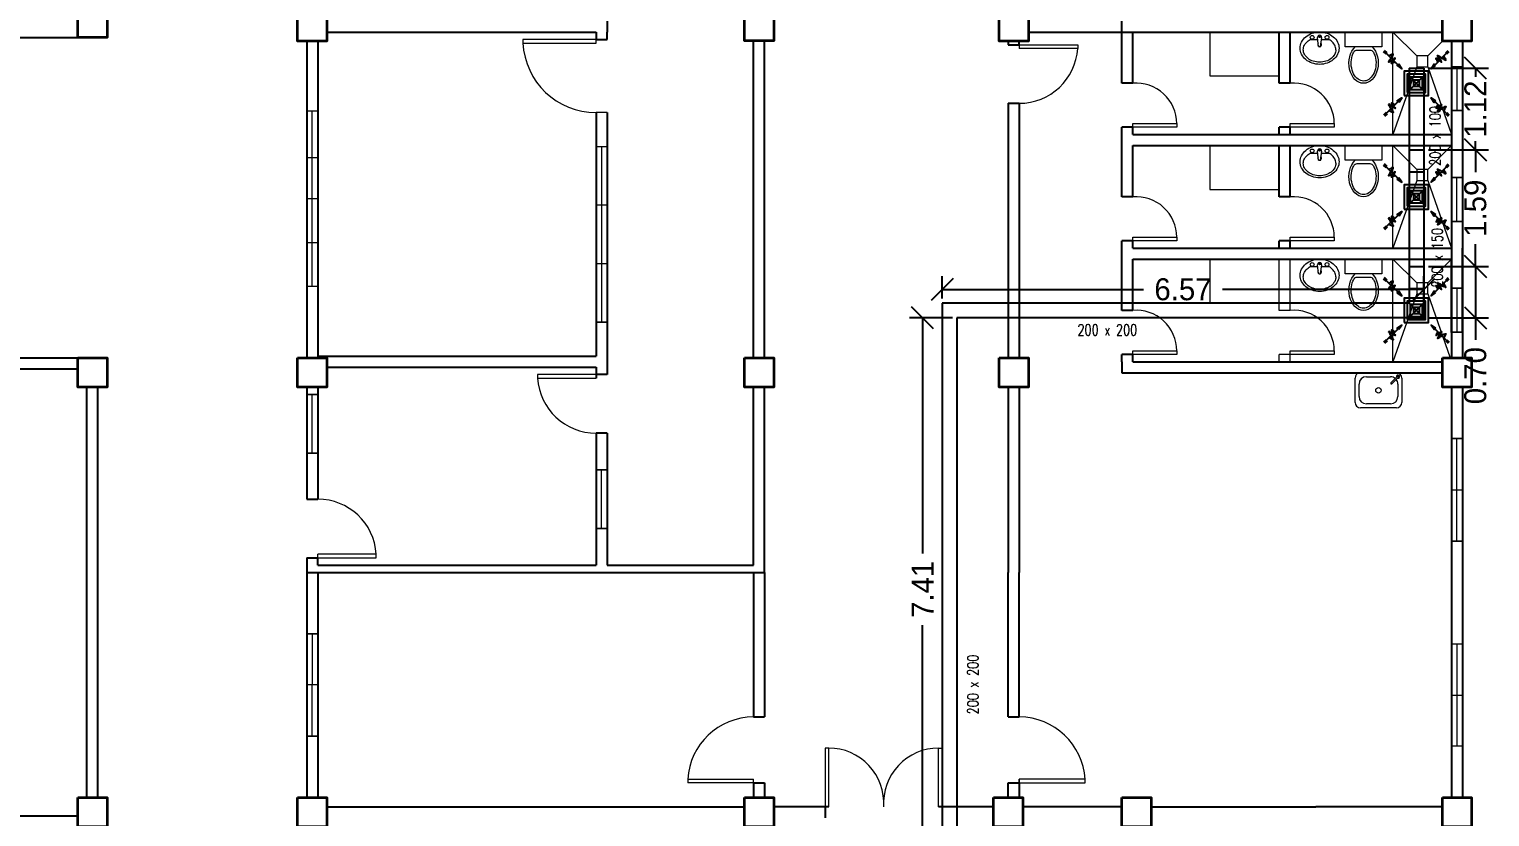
# Model space of a CAD drawing. Header units: inches. Extents: x 57 to 217, y -85 to 29.
# Drawn here: x 196.66 to 216.59, y -7.01 to 3.74 of the extents above; entities that cross this region are included whole.
import ezdxf

# ---------------------------------------------------------------- set-up
doc = ezdxf.new("R2010")
doc.units = ezdxf.units.IN
doc.header["$MEASUREMENT"] = 0
for name, color, linetype in [('AIR', 7, 'Continuous'), ('AIR-00', 8, 'Continuous'), ('AIR-03', 30, 'Continuous'), ('dimen', 7, 'Continuous'), ('ducting label', 7, 'Continuous'), ('exhaust', 7, 'Continuous')]:
    doc.layers.add(name, color=color, linetype=linetype)
doc.styles.add('Arch-Dim', font='simplex.shx', dxfattribs={"width": 0.75})
doc.dimstyles.new('Copy of dimension', dxfattribs={"dimtxt": 0.3, "dimasz": 0.3, "dimexe": 0.18, "dimexo": 0.0625, "dimgap": 0.09, "dimtad": 0, "dimzin": 0, "dimdsep": 46, "dimtxsty": 'Standard', "dimblk": 'OBLIQUE', "dimcen": 0.09, "dimclrd": 256, "dimclre": 256, "dimclrt": 256, "dimadec": 0, "dimazin": 0, "dimtfac": 1, "dimtofl": 0, "dimtmove": 0, "dimatfit": 3, "dimldrblk": 'OBLIQUE', "dimfxl": 1, "dimtolj": 1, "dimtzin": 0, "dimarcsym": 0})

# ---------------------------------------------------------------- blocks, each defined once
blk = doc.blocks.new('GRILL-C-IN')
at = {"layer": 'AIR-00', "ltscale": 3}
for p, q in [((-0.623, 0.601), (-0.674, 0.651)), ((-0.601, 0.623), (-0.651, 0.674)), ((-0.637, 0.637), (-0.3, 0.3)), ((0.637, 0.637), (0.3, 0.3)), ((0.601, 0.623), (0.651, 0.674)), ((0.623, 0.601), (0.674, 0.651)), ((-0.637, -0.637), (-0.3, -0.3)), ((0.637, -0.637), (0.3, -0.3)), ((-0.623, -0.601), (-0.674, -0.651)), ((-0.601, -0.623), (-0.651, -0.674)), ((0.601, -0.623), (0.651, -0.674)), ((0.623, -0.601), (0.674, -0.651))]:
    blk.add_line(p, q, dxfattribs=at)
at = {"layer": 'AIR-00', "color": 50}
for p, q in [((-0.188, 0.187), (0.187, -0.188)), ((0.187, 0.187), (-0.188, -0.188))]:
    blk.add_line(p, q, dxfattribs=at)
at = {"layer": 'AIR-00', "ltscale": 3}
for points in [[(-0.362, 0.393), (-0.393, 0.362), (-0.3, 0.3)], [(0.393, 0.362), (0.362, 0.393), (0.3, 0.3)], [(-0.362, -0.393), (-0.393, -0.362), (-0.3, -0.3)], [(0.393, -0.362), (0.362, -0.393), (0.3, -0.3)]]:
    blk.add_lwpolyline(points, close=True, dxfattribs=at)
at = {"layer": 'AIR-00', "color": 50}
for points in [[(-0.188, -0.188), (0.187, -0.188), (0.187, 0.187), (-0.188, 0.187)], [(-0.125, -0.125), (0.125, -0.125), (0.125, 0.125), (-0.125, 0.125)], [(-0.062, -0.062), (0.062, -0.062), (0.062, 0.062), (-0.062, 0.062)]]:
    blk.add_lwpolyline(points, close=True, dxfattribs=at)
at = {"layer": 'AIR-00', "ltscale": 3}
for points in [[(-0.441, 0.441), (-0.512, 0.404), (-0.432, 0.514), (-0.568, 0.43), (-0.477, 0.6), (-0.561, 0.561)], [(0.441, 0.441), (0.404, 0.512), (0.514, 0.432), (0.43, 0.568), (0.6, 0.477), (0.561, 0.561)], [(-0.441, -0.441), (-0.512, -0.404), (-0.432, -0.514), (-0.568, -0.43), (-0.477, -0.6), (-0.561, -0.561)], [(0.441, -0.441), (0.404, -0.512), (0.514, -0.432), (0.43, -0.568), (0.6, -0.477), (0.561, -0.561)]]:
    blk.add_spline(points, degree=3, dxfattribs=at)
for points in [[(-0.3, 0.3), (-0.362, 0.393), (-0.393, 0.362)], [(0.3, 0.3), (0.393, 0.362), (0.362, 0.393)], [(-0.3, -0.3), (-0.362, -0.393), (-0.393, -0.362)], [(0.3, -0.3), (0.393, -0.362), (0.362, -0.393)]]:
    blk.add_solid(points, dxfattribs=at)
at = {"layer": 'AIR-03', "color": 6}
blk.add_lwpolyline([(-0.25, -0.25), (0.25, -0.25), (0.25, 0.25), (-0.25, 0.25)], close=True, dxfattribs=at)
blk = doc.blocks.new('_Oblique')
at = {"color": 0, "linetype": 'ByBlock', "lineweight": -2}
blk.add_line((-0.5, -0.5), (0.5, 0.5), dxfattribs=at)
blk = doc.blocks.new('*D15')
at = {"layer": 'Defpoints', "color": 0, "transparency": 16777216}
for p in [(208.851, -0.196), (209.32, -0.196), (209.32, -7.61)]:
    blk.add_point(p, dxfattribs=at)
at = {"layer": 'dimen', "lineweight": -2, "transparency": 16777216}
for p, q in [((209.257, -0.196), (208.671, -0.196)), ((208.851, -0.196), (208.851, -3.413)), ((208.851, -7.61), (208.851, -4.393)), ((209.257, -7.61), (208.671, -7.61))]:
    blk.add_line(p, q, dxfattribs=at)
at = {"layer": 'dimen', "lineweight": -2, "transparency": 16777216, "xscale": 0.3, "yscale": 0.3, "zscale": 0.3}
for p, rotation in [((208.851, -0.196), 90), ((208.851, -7.61), 270)]:
    blk.add_blockref('_Oblique', p, dxfattribs=dict(at, rotation=rotation))
at = {"layer": 'dimen', "transparency": 16777216, "insert": (208.851, -3.903), "char_height": 0.3, "attachment_point": 5, "rotation": 90}
blk.add_mtext('\\A1;7.41', dxfattribs=at)
blk = doc.blocks.new('*D16')
at = {"layer": 'Defpoints', "color": 0, "transparency": 16777216}
for p in [(209.12, 0.004), (215.691, 0.191), (215.691, -0.196)]:
    blk.add_point(p, dxfattribs=at)
at = {"layer": 'dimen', "lineweight": -2, "transparency": 16777216}
for p, q in [((209.12, 0.067), (209.12, 0.371)), ((215.691, -0.133), (215.691, 0.371)), ((209.12, 0.191), (211.865, 0.191)), ((215.691, 0.191), (212.945, 0.191))]:
    blk.add_line(p, q, dxfattribs=at)
at = {"layer": 'dimen', "lineweight": -2, "transparency": 16777216, "xscale": 0.3, "yscale": 0.3, "zscale": 0.3, "rotation": 180}
blk.add_blockref('_Oblique', (209.12, 0.191), dxfattribs=at)
at = {"layer": 'dimen', "lineweight": -2, "transparency": 16777216, "xscale": 0.3, "yscale": 0.3, "zscale": 0.3}
blk.add_blockref('_Oblique', (215.691, 0.191), dxfattribs=at)
at = {"layer": 'dimen', "transparency": 16777216, "insert": (212.405, 0.191), "char_height": 0.3, "attachment_point": 5}
blk.add_mtext('\\A1;6.57', dxfattribs=at)
blk = doc.blocks.new('*D17')
at = {"layer": 'Defpoints', "color": 0, "transparency": 16777216}
for p in [(215.691, 0.504), (216.396, 0.504), (215.691, -0.196)]:
    blk.add_point(p, dxfattribs=at)
at = {"layer": 'dimen', "lineweight": -2, "transparency": 16777216}
for p, q in [((215.754, 0.504), (216.576, 0.504)), ((216.396, 0.504), (216.396, -0.196)), ((215.754, -0.196), (216.576, -0.196)), ((216.396, -0.196), (216.396, -0.496))]:
    blk.add_line(p, q, dxfattribs=at)
at = {"layer": 'dimen', "lineweight": -2, "transparency": 16777216, "xscale": 0.3, "yscale": 0.3, "zscale": 0.3}
for p, rotation in [((216.396, 0.504), 90), ((216.396, -0.196), 270)]:
    blk.add_blockref('_Oblique', p, dxfattribs=dict(at, rotation=rotation))
at = {"layer": 'dimen', "transparency": 16777216, "insert": (216.396, -0.986), "char_height": 0.3, "attachment_point": 5, "rotation": 90}
blk.add_mtext('\\A1;0.70', dxfattribs=at)
blk = doc.blocks.new('*D18')
at = {"layer": 'Defpoints', "color": 0, "transparency": 16777216}
for p in [(215.691, 2.094), (216.396, 2.094), (215.691, 0.504)]:
    blk.add_point(p, dxfattribs=at)
at = {"layer": 'dimen', "lineweight": -2, "transparency": 16777216}
for p, q in [((215.754, 2.094), (216.576, 2.094)), ((216.396, 2.094), (216.396, 1.789)), ((216.396, 0.504), (216.396, 0.809)), ((215.754, 0.504), (216.576, 0.504))]:
    blk.add_line(p, q, dxfattribs=at)
at = {"layer": 'dimen', "lineweight": -2, "transparency": 16777216, "xscale": 0.3, "yscale": 0.3, "zscale": 0.3}
for p, rotation in [((216.396, 2.094), 90), ((216.396, 0.504), 270)]:
    blk.add_blockref('_Oblique', p, dxfattribs=dict(at, rotation=rotation))
at = {"layer": 'dimen', "transparency": 16777216, "insert": (216.396, 1.299), "char_height": 0.3, "attachment_point": 5, "rotation": 90}
blk.add_mtext('\\A1;1.59', dxfattribs=at)
blk = doc.blocks.new('*D19')
at = {"layer": 'Defpoints', "color": 0, "transparency": 16777216}
for p in [(215.691, 3.209), (216.396, 3.209), (215.691, 2.094)]:
    blk.add_point(p, dxfattribs=at)
at = {"layer": 'dimen', "lineweight": -2, "transparency": 16777216}
for p, q in [((215.754, 3.209), (216.576, 3.209)), ((216.396, 3.209), (216.396, 3.092)), ((216.396, 2.094), (216.396, 2.212)), ((215.754, 2.094), (216.576, 2.094))]:
    blk.add_line(p, q, dxfattribs=at)
at = {"layer": 'dimen', "lineweight": -2, "transparency": 16777216, "xscale": 0.3, "yscale": 0.3, "zscale": 0.3}
for p, rotation in [((216.396, 3.209), 90), ((216.396, 2.094), 270)]:
    blk.add_blockref('_Oblique', p, dxfattribs=dict(at, rotation=rotation))
at = {"layer": 'dimen', "transparency": 16777216, "insert": (216.396, 2.652), "char_height": 0.3, "attachment_point": 5, "rotation": 90}
blk.add_mtext('\\A1;1.12', dxfattribs=at)

msp = doc.modelspace()

# ---------------------------------------------------------------- linework, layer by layer
at = {"color": 8, "lineweight": 25}
for p, q in [((204.545, 3.854), (204.545, 3.704)), ((211.57, 3.704), (211.57, 3.854)), ((187.995, 3.63), (197.32, 3.63)), ((200.72, 3.704), (204.395, 3.704)), ((204.395, 3.704), (204.395, 3.604)), ((204.395, 3.604), (204.545, 3.604)), ((204.545, 3.604), (204.545, 3.704)), ((211.57, 3.704), (211.72, 3.704)), ((211.57, 3.004), (211.57, 3.704)), ((211.72, 3.004), (211.72, 3.704)), ((213.72, 3.004), (213.72, 3.704)), ((213.87, 3.004), (213.87, 3.704)), ((200.445, 3.581), (200.445, -0.745)), ((200.595, 3.581), (200.595, -0.721)), ((206.545, -0.745), (206.545, 3.582)), ((206.695, -0.745), (206.695, 3.582)), ((210.02, 3.581), (210.02, 3.531)), ((210.02, 3.531), (210.17, 3.531)), ((210.17, 3.531), (210.17, 3.581)), ((216.07, 3.581), (216.07, -0.744)), ((216.07, 3.581), (216.07, -0.744)), ((216.22, 3.581), (216.22, -0.744)), ((204.395, 2.604), (204.395, -0.721)), ((204.545, 2.604), (204.545, -0.721)), ((210.02, 2.731), (210.02, -0.742)), ((210.02, 2.731), (210.17, 2.731)), ((210.17, 2.731), (210.17, -0.742)), ((216.22, 2.631), (216.22, 0.206)), ((211.57, 1.454), (211.57, 2.404)), ((211.72, 2.304), (211.72, 2.404)), ((213.72, 2.304), (213.72, 2.404)), ((213.87, 2.304), (213.87, 2.404)), ((211.72, 1.454), (211.72, 2.154)), ((213.72, 1.454), (213.72, 2.154)), ((213.87, 1.454), (213.87, 2.154)), ((211.57, -0.096), (211.57, 0.854)), ((211.72, 0.754), (211.72, 0.854)), ((213.72, 0.754), (213.72, 0.854)), ((213.87, 0.754), (213.87, 0.854)), ((211.72, -0.096), (211.72, 0.604)), ((216.07, -0.396), (216.07, 0.604)), ((216.22, -0.396), (216.22, 0.754)), ((187.995, -0.745), (197.32, -0.745)), ((200.595, -0.721), (204.395, -0.721)), ((204.545, -0.721), (204.545, -0.871)), ((211.57, -0.796), (211.57, -0.696)), ((211.57, -0.796), (211.57, -0.946)), ((211.72, -0.796), (211.72, -0.696)), ((192.857, -0.895), (197.32, -0.895)), ((200.72, -0.871), (204.395, -0.871)), ((204.395, -0.871), (204.395, -1.021)), ((204.545, -0.971), (204.395, -0.971)), ((204.545, -0.871), (204.545, -0.971)), ((197.445, -6.745), (197.445, -1.145)), ((197.595, -6.745), (197.595, -1.145)), ((200.445, -1.145), (200.445, -2.671)), ((200.595, -1.145), (200.595, -2.671)), ((206.545, -3.371), (206.545, -1.145)), ((206.695, -3.371), (206.695, -1.145)), ((210.02, -1.142), (210.02, -3.671)), ((210.17, -1.142), (210.17, -3.671)), ((216.07, -1.144), (216.07, -3.571)), ((216.07, -1.144), (216.07, -3.671)), ((216.22, -1.144), (216.22, -6.745)), ((204.395, -1.771), (204.395, -3.571)), ((204.545, -1.771), (204.395, -1.771)), ((204.545, -1.771), (204.545, -3.571)), ((200.445, -2.671), (200.595, -2.671)), ((206.545, -3.571), (206.545, -3.371)), ((206.695, -3.671), (206.695, -3.371)), ((200.445, -3.471), (200.445, -3.671)), ((200.445, -3.471), (200.595, -3.471)), ((200.595, -3.571), (200.595, -3.471)), ((200.595, -3.571), (204.395, -3.571)), ((204.545, -3.571), (206.545, -3.571)), ((200.445, -3.671), (206.695, -3.671)), ((200.445, -3.671), (200.445, -6.745)), ((200.595, -3.671), (200.595, -6.745)), ((206.545, -3.671), (206.545, -5.645)), ((206.695, -3.671), (206.695, -5.645)), ((210.02, -5.645), (210.02, -3.671)), ((210.17, -5.645), (210.17, -3.671)), ((216.07, -3.671), (216.07, -6.745)), ((206.545, -5.645), (206.695, -5.645)), ((210.02, -5.645), (210.17, -5.645)), ((206.545, -6.545), (206.545, -6.745)), ((206.545, -6.545), (206.695, -6.545)), ((206.695, -6.545), (206.695, -6.745)), ((210.02, -6.745), (210.02, -6.545)), ((210.02, -6.545), (210.17, -6.545)), ((210.17, -6.545), (210.17, -6.745)), ((210.02, -6.645), (210.02, -6.645)), ((200.72, -6.87), (206.42, -6.87)), ((207.57, -6.87), (206.82, -6.87)), ((207.52, -6.87), (207.52, -7.02)), ((209.82, -6.87), (209.07, -6.87)), ((209.12, -6.87), (209.12, -7.02)), ((211.57, -6.87), (210.22, -6.87)), ((211.97, -6.87), (212.22, -6.87)), ((212.22, -6.87), (214.22, -6.87)), ((215.945, -6.87), (214.22, -6.87)), ((195.639, -6.995), (197.32, -6.995))]:
    msp.add_line(p, q, dxfattribs=at)
at = {"color": 8, "lineweight": 13}
for p, q in [((204.395, 3.604), (203.395, 3.604)), ((203.395, 3.604), (203.395, 3.554)), ((204.395, 3.554), (204.395, 3.604)), ((203.395, 3.554), (204.395, 3.554)), ((210.17, 3.531), (210.17, 3.481)), ((210.17, 3.531), (210.97, 3.531)), ((210.97, 3.481), (210.17, 3.481)), ((210.97, 3.531), (210.97, 3.481)), ((204.395, -0.971), (203.595, -0.971)), ((203.595, -0.971), (203.595, -1.021)), ((203.595, -1.021), (204.395, -1.021)), ((201.395, -3.421), (200.595, -3.421)), ((200.595, -3.471), (200.595, -3.421)), ((200.595, -3.471), (201.395, -3.471)), ((201.395, -3.471), (201.395, -3.421)), ((205.645, -6.495), (206.545, -6.495)), ((206.545, -6.545), (205.645, -6.545)), ((205.646, -6.495), (205.646, -6.545)), ((206.545, -6.545), (206.545, -6.495)), ((211.07, -6.495), (210.17, -6.495)), ((210.17, -6.495), (210.17, -6.545)), ((210.17, -6.645), (210.17, -6.495)), ((210.17, -6.545), (211.07, -6.545)), ((211.07, -6.545), (211.07, -6.495))]:
    msp.add_line(p, q, dxfattribs=at)
at = {"color": 8, "lineweight": 25, "ltscale": 0.3}
for p, q in [((210.295, 3.704), (211.57, 3.704)), ((211.72, 3.704), (213.97, 3.704)), ((211.72, 3.704), (213.97, 3.704)), ((213.87, 3.704), (215.945, 3.704)), ((213.87, 3.704), (215.945, 3.704)), ((211.72, 2.304), (213.97, 2.304)), ((213.87, 2.304), (216.07, 2.304)), ((211.72, 2.154), (213.97, 2.154)), ((213.87, 2.154), (216.07, 2.154)), ((211.72, 0.754), (213.97, 0.754)), ((211.72, 0.604), (213.97, 0.604)), ((213.87, 0.754), (216.07, 0.754)), ((213.87, 0.604), (216.07, 0.604)), ((211.72, -0.796), (213.97, -0.796)), ((213.87, -0.796), (215.945, -0.796)), ((211.57, -0.946), (215.945, -0.946))]:
    msp.add_line(p, q, dxfattribs=at)
at = {"color": 8, "lineweight": 9, "ltscale": 0.4}
for p, q in [((212.77, 3.704), (212.77, 3.104)), ((212.77, 3.104), (213.72, 3.104)), ((212.77, 2.154), (212.77, 1.554)), ((212.77, 1.554), (213.72, 1.554)), ((212.77, 0.604), (212.77, 0.004)), ((212.77, 0.004), (213.72, 0.004)), ((213.87, -0.096), (213.72, -0.096)), ((213.87, -0.696), (213.72, -0.696)), ((214.828, -0.946), (215.318, -0.946)), ((215.334, -0.993), (215.242, -1.084)), ((214.753, -1.351), (214.753, -1.021)), ((214.808, -1.271), (214.808, -1.101)), ((214.908, -1.001), (215.238, -1.001)), ((215.346, -1.005), (215.255, -1.096)), ((215.338, -1.101), (215.338, -1.271)), ((215.393, -1.021), (215.393, -1.351)), ((215.238, -1.371), (214.908, -1.371)), ((215.318, -1.426), (214.828, -1.426))]:
    msp.add_line(p, q, dxfattribs=at)
at = {"color": 8, "lineweight": 9}
for p, q in [((214.255, 3.506), (214.242, 3.628)), ((214.284, 3.506), (214.298, 3.628)), ((214.294, 3.602), (214.396, 3.602)), ((214.62, 3.504), (214.62, 3.704)), ((214.62, 3.704), (215.12, 3.704)), ((215.12, 3.704), (215.12, 3.504)), ((215.27, 2.304), (215.27, 3.704)), ((215.595, 3.379), (215.27, 3.704)), ((215.12, 3.504), (214.62, 3.504)), ((214.96, 3.454), (214.779, 3.454)), ((215.745, 3.379), (215.947, 3.581)), ((216.07, 2.704), (216.07, 3.581)), ((216.22, 2.704), (216.22, 3.581)), ((216.22, 3.581), (216.22, 3.231)), ((215.595, 3.229), (215.27, 2.304)), ((215.745, 3.229), (216.07, 2.304)), ((216.22, 3.231), (216.07, 3.231)), ((216.07, 3.231), (216.07, 2.631)), ((216.145, 3.231), (216.145, 2.631)), ((200.445, 2.63), (200.595, 2.63)), ((200.445, 1.43), (200.445, 2.63)), ((200.52, 0.23), (200.52, 2.63)), ((200.595, 2.63), (200.595, 0.23)), ((204.545, 2.604), (204.395, 2.604)), ((216.07, 2.704), (216.07, 2.304)), ((216.07, 2.631), (216.22, 2.631)), ((216.22, 2.704), (216.22, 2.304)), ((216.22, 1.154), (216.22, 2.304)), ((204.395, 1.342), (204.395, 2.142)), ((204.395, 2.142), (204.545, 2.142)), ((204.47, 2.142), (204.47, -0.258)), ((214.255, 1.956), (214.242, 2.078)), ((214.284, 1.956), (214.298, 2.078)), ((214.294, 2.052), (214.396, 2.052)), ((214.62, 1.954), (214.62, 2.154)), ((214.62, 2.154), (215.12, 2.154)), ((215.12, 2.154), (215.12, 1.954)), ((215.27, 0.754), (215.27, 2.154)), ((215.595, 1.829), (215.27, 2.154)), ((215.745, 1.829), (216.07, 2.154)), ((216.07, 1.154), (216.07, 2.154)), ((200.445, 1.993), (200.595, 1.993)), ((215.12, 1.954), (214.62, 1.954)), ((214.96, 1.904), (214.779, 1.904)), ((215.595, 1.679), (215.27, 0.754)), ((215.745, 1.679), (216.07, 0.754)), ((216.22, 1.719), (216.07, 1.719)), ((216.07, 1.719), (216.07, 1.119)), ((216.145, 1.119), (216.145, 1.719)), ((216.22, 1.419), (216.22, 1.719)), ((200.445, 1.43), (200.445, 0.23)), ((200.445, 1.43), (200.595, 1.43)), ((204.545, 1.342), (204.395, 1.342)), ((204.545, 0.942), (204.545, 1.342)), ((216.07, 1.154), (216.07, 0.754)), ((216.07, 1.119), (216.22, 1.119)), ((216.22, 1.154), (216.22, 0.754)), ((200.445, 0.83), (200.595, 0.83)), ((204.545, 0.942), (204.545, 0.542)), ((213.72, -0.096), (213.72, 0.604)), ((213.87, -0.096), (213.87, 0.604)), ((214.62, 0.404), (214.62, 0.604)), ((214.62, 0.604), (215.12, 0.604)), ((215.12, 0.604), (215.12, 0.404)), ((215.27, -0.796), (215.27, 0.604)), ((215.595, 0.279), (215.27, 0.604)), ((215.745, 0.279), (216.07, 0.604)), ((204.545, 0.542), (204.395, 0.542)), ((204.395, 0.542), (204.395, -0.258)), ((214.255, 0.406), (214.242, 0.528)), ((214.284, 0.406), (214.298, 0.528)), ((214.294, 0.502), (214.396, 0.502)), ((215.12, 0.404), (214.62, 0.404)), ((200.595, 0.23), (200.445, 0.23)), ((214.96, 0.354), (214.779, 0.354)), ((216.22, 0.206), (216.07, 0.206)), ((216.145, 0.206), (216.145, -0.394)), ((216.22, -0.394), (216.22, 0.206)), ((216.22, -0.396), (216.22, 0.204)), ((215.595, 0.129), (215.27, -0.796)), ((215.745, 0.129), (216.052, -0.744)), ((204.395, -0.258), (204.545, -0.258)), ((216.07, -0.744), (216.07, -0.394)), ((216.07, -0.394), (216.22, -0.394)), ((216.07, -0.396), (216.07, -0.744)), ((216.22, -0.396), (216.22, -0.744)), ((200.595, -0.745), (200.595, -0.721)), ((213.72, -0.796), (213.72, -0.696)), ((213.87, -0.796), (213.87, -0.696)), ((200.595, -1.145), (200.595, -1.245)), ((200.595, -1.245), (200.445, -1.245)), ((200.445, -1.245), (200.445, -2.045)), ((200.52, -2.045), (200.52, -1.245)), ((216.22, -1.844), (216.07, -1.844)), ((216.145, -3.244), (216.145, -1.844)), ((200.445, -2.045), (200.595, -2.045)), ((204.545, -2.271), (204.395, -2.271)), ((204.395, -2.271), (204.395, -3.071)), ((204.47, -3.071), (204.47, -2.271)), ((216.07, -2.544), (216.22, -2.544)), ((204.395, -3.071), (204.545, -3.071)), ((216.07, -3.244), (216.22, -3.244)), ((200.595, -4.508), (200.447, -4.508)), ((200.447, -4.508), (200.447, -5.908)), ((200.521, -4.508), (200.517, -5.908)), ((200.595, -5.208), (200.595, -4.508)), ((216.07, -4.645), (216.22, -4.645)), ((216.145, -4.645), (216.145, -6.045)), ((200.595, -5.208), (200.447, -5.208)), ((216.07, -5.345), (216.22, -5.345)), ((200.447, -5.908), (200.593, -5.908)), ((216.22, -6.045), (216.07, -6.045)), ((210.17, -6.745), (210.02, -6.745))]:
    msp.add_line(p, q, dxfattribs=at)
at = {"color": 8, "lineweight": 25, "ltscale": 0.4}
for p, q in [((211.72, 3.004), (211.57, 3.004)), ((213.87, 3.004), (213.72, 3.004)), ((211.72, 2.404), (211.57, 2.404)), ((213.87, 2.404), (213.72, 2.404)), ((211.72, 1.454), (211.57, 1.454)), ((213.87, 1.454), (213.72, 1.454)), ((211.72, 0.854), (211.57, 0.854)), ((213.87, 0.854), (213.72, 0.854)), ((211.72, -0.096), (211.57, -0.096)), ((211.72, -0.696), (211.57, -0.696))]:
    msp.add_line(p, q, dxfattribs=at)
at = {"color": 8, "lineweight": 35}
for points in [[(197.32, 4.03), (197.72, 4.03), (197.72, 3.63), (197.32, 3.63)], [(200.32, 3.981), (200.72, 3.981), (200.72, 3.581), (200.32, 3.581)], [(206.42, 3.982), (206.82, 3.982), (206.82, 3.582), (206.42, 3.582)], [(209.895, 3.981), (210.295, 3.981), (210.295, 3.581), (209.895, 3.581)], [(215.945, 3.981), (216.345, 3.981), (216.345, 3.581), (215.945, 3.581)], [(197.32, -0.745), (197.72, -0.745), (197.72, -1.145), (197.32, -1.145)], [(200.32, -0.745), (200.72, -0.745), (200.72, -1.145), (200.32, -1.145)], [(206.42, -0.745), (206.82, -0.745), (206.82, -1.145), (206.42, -1.145)], [(209.895, -0.742), (210.295, -0.742), (210.295, -1.142), (209.895, -1.142)], [(215.945, -0.744), (216.345, -0.744), (216.345, -1.144), (215.945, -1.144)], [(197.32, -6.745), (197.72, -6.745), (197.72, -7.145), (197.32, -7.145)], [(200.32, -6.745), (200.72, -6.745), (200.72, -7.145), (200.32, -7.145)], [(206.42, -6.745), (206.82, -6.745), (206.82, -7.145), (206.42, -7.145)], [(209.82, -6.745), (210.22, -6.745), (210.22, -7.145), (209.82, -7.145)], [(211.57, -6.745), (211.97, -6.745), (211.97, -7.145), (211.57, -7.145)], [(215.945, -6.745), (216.345, -6.745), (216.345, -7.145), (215.945, -7.145)]]:
    msp.add_lwpolyline(points, close=True, dxfattribs=at)
at = {"color": 8, "lineweight": 9}
for points in [[(214.535, 3.483, -0.11576), (214.516, 3.401, -0.104047), (214.457, 3.327, -0.090875), (214.373, 3.28, -0.083344), (214.27, 3.262, -0.083344), (214.166, 3.28, -0.090875), (214.082, 3.327, -0.104047), (214.024, 3.401, -0.11576), (214.005, 3.483, -0.11576), (214.024, 3.566, -0.104047), (214.082, 3.639, -0.090875), (214.166, 3.687, -0.083344), (214.27, 3.704, -0.083344), (214.373, 3.687, -0.090875), (214.457, 3.639, -0.104047), (214.516, 3.566, -0.11576)], [(214.535, 1.933, -0.11576), (214.516, 1.851, -0.104047), (214.457, 1.777, -0.090875), (214.373, 1.73, -0.083344), (214.27, 1.712, -0.083344), (214.166, 1.73, -0.090875), (214.082, 1.777, -0.104047), (214.024, 1.851, -0.11576), (214.005, 1.933, -0.11576), (214.024, 2.016, -0.104047), (214.082, 2.089, -0.090875), (214.166, 2.137, -0.083344), (214.27, 2.154, -0.083344), (214.373, 2.137, -0.090875), (214.457, 2.089, -0.104047), (214.516, 2.016, -0.11576)], [(214.535, 0.383, -0.11576), (214.516, 0.301, -0.104047), (214.457, 0.227, -0.090875), (214.373, 0.18, -0.083344), (214.27, 0.162, -0.083344), (214.166, 0.18, -0.090875), (214.082, 0.227, -0.104047), (214.024, 0.301, -0.11576), (214.005, 0.383, -0.11576), (214.024, 0.466, -0.104047), (214.082, 0.539, -0.090875), (214.166, 0.587, -0.083344), (214.27, 0.604, -0.083344), (214.373, 0.587, -0.090875), (214.457, 0.539, -0.104047), (214.516, 0.466, -0.11576)]]:
    msp.add_lwpolyline(points, format="xyb", close=True, dxfattribs=at)
for points in [[(214.492, 3.462, -0.124838), (214.476, 3.4, -0.105788), (214.427, 3.342, -0.086697), (214.357, 3.306, -0.076776), (214.27, 3.292, -0.076776), (214.182, 3.306, -0.086697), (214.113, 3.342, -0.105788), (214.063, 3.4, -0.124838), (214.047, 3.462, -0.124838), (214.063, 3.525, -0.105788), (214.113, 3.582, -0.040067), (214.143, 3.602), (214.245, 3.602, -0.040067)], [(214.492, 1.912, -0.124838), (214.476, 1.85, -0.105788), (214.427, 1.792, -0.086697), (214.357, 1.756, -0.076776), (214.27, 1.742, -0.076776), (214.182, 1.756, -0.086697), (214.113, 1.792, -0.105788), (214.063, 1.85, -0.124838), (214.047, 1.912, -0.124838), (214.063, 1.975, -0.105788), (214.113, 2.032, -0.040067), (214.143, 2.052), (214.245, 2.052, -0.040067)], [(214.492, 0.362, -0.124838), (214.476, 0.3, -0.105788), (214.427, 0.242, -0.086697), (214.357, 0.206, -0.076776), (214.27, 0.192, -0.076776), (214.182, 0.206, -0.086697), (214.113, 0.242, -0.105788), (214.063, 0.3, -0.124838), (214.047, 0.362, -0.124838), (214.063, 0.425, -0.105788), (214.113, 0.482, -0.040067), (214.143, 0.502), (214.245, 0.502, -0.040067)]]:
    msp.add_lwpolyline(points, format="xyb", dxfattribs=at)
at = {"color": 8, "lineweight": 9, "ltscale": 0.03}
for points in [[(215.745, 3.379), (215.595, 3.379), (215.595, 3.229), (215.745, 3.229)], [(215.745, 1.829), (215.595, 1.829), (215.595, 1.679), (215.745, 1.679)], [(215.745, 0.279), (215.595, 0.279), (215.595, 0.129), (215.745, 0.129)]]:
    msp.add_lwpolyline(points, close=True, dxfattribs=at)
at = {"color": 8, "lineweight": 9}
for points in [[(216.07, 3.231), (216.22, 3.231), (216.22, 2.631), (216.07, 2.631)], [(200.445, 0.23), (200.445, 2.63), (200.595, 2.63), (200.595, 0.23)], [(200.445, 2.63), (200.595, 2.63), (200.595, 0.23), (200.445, 0.23)], [(204.395, 2.142), (204.545, 2.142), (204.545, -0.258), (204.395, -0.258)], [(216.07, 1.719), (216.22, 1.719), (216.22, 1.119), (216.07, 1.119)], [(216.07, 0.206), (216.22, 0.206), (216.22, -0.394), (216.07, -0.394)], [(200.445, -1.245), (200.595, -1.245), (200.595, -2.045), (200.445, -2.045)], [(216.07, -1.844), (216.22, -1.844), (216.22, -3.244), (216.07, -3.244)], [(204.395, -2.271), (204.545, -2.271), (204.545, -3.071), (204.395, -3.071)], [(200.447, -4.508), (200.593, -4.508), (200.593, -5.908), (200.447, -5.908)], [(216.07, -4.645), (216.22, -4.645), (216.22, -6.045), (216.07, -6.045)]]:
    msp.add_lwpolyline(points, close=True, dxfattribs=at)
at = {"color": 8, "lineweight": 13, "ltscale": 0.03}
for points in [[(211.72, 2.404), (211.72, 2.454), (212.32, 2.454), (212.32, 2.404)], [(213.87, 2.404), (213.87, 2.454), (214.47, 2.454), (214.47, 2.404)], [(211.72, 0.854), (211.72, 0.904), (212.32, 0.904), (212.32, 0.854)], [(213.87, 0.854), (213.87, 0.904), (214.47, 0.904), (214.47, 0.854)], [(211.72, -0.696), (211.72, -0.646), (212.32, -0.646), (212.32, -0.696)], [(213.87, -0.696), (213.87, -0.646), (214.47, -0.646), (214.47, -0.696)], [(207.52, -6.87), (207.57, -6.87), (207.57, -6.07), (207.52, -6.07)], [(209.12, -6.87), (209.07, -6.87), (209.07, -6.07), (209.12, -6.07)]]:
    msp.add_lwpolyline(points, close=True, dxfattribs=at)
at = {"color": 8, "lineweight": 9}
for centre, radius in [((214.168, 3.631), 0.0255), ((214.27, 3.638), 0.0095), ((214.371, 3.631), 0.0255), ((214.168, 2.081), 0.0255), ((214.27, 2.088), 0.0095), ((214.371, 2.081), 0.0255), ((214.168, 0.531), 0.0255), ((214.27, 0.538), 0.0095), ((214.371, 0.531), 0.0255)]:
    msp.add_circle(centre, radius, dxfattribs=at)
at = {"color": 8, "lineweight": 9, "ltscale": 0.4}
msp.add_circle((215.073, -1.186), 0.0375, dxfattribs=at)
at = {"color": 8, "lineweight": 9}
for centre, radius, start, end in [((214.27, 3.631), 0.028, 353.7545, 186.2455), ((214.289, 3.401), 0.228, 52.6185, 61.7963), ((214.27, 3.529), 0.025, 138.7978, 233.6932), ((214.27, 3.6), 0.0948, 261.2026, 278.7974), ((214.27, 3.529), 0.025, 251.3793, 288.6207), ((214.27, 3.529), 0.025, 306.3068, 41.2022), ((214.317, 3.438), 0.181, 28.4636, 52.6185), ((214.361, 3.462), 0.131, 0, 28.4636), ((214.779, 3.404), 0.05, 90, 151.9916), ((214.96, 3.404), 0.05, 28.1501, 90), ((214.27, 2.081), 0.028, 353.7545, 186.2455), ((214.27, 1.979), 0.025, 138.7978, 233.6932), ((214.27, 1.979), 0.025, 306.3068, 41.2022), ((214.289, 1.851), 0.228, 52.6185, 61.7963), ((214.317, 1.888), 0.181, 28.4636, 52.6185), ((214.27, 2.05), 0.0948, 261.2026, 278.7974), ((214.27, 1.979), 0.025, 251.3793, 288.6207), ((214.361, 1.912), 0.131, 0, 28.4636), ((214.779, 1.854), 0.05, 90, 151.9916), ((214.96, 1.854), 0.05, 28.1501, 90), ((214.27, 0.531), 0.028, 353.7545, 186.2455), ((214.27, 0.429), 0.025, 138.7978, 233.6932), ((214.27, 0.5), 0.0948, 261.2026, 278.7974), ((214.27, 0.429), 0.025, 251.3793, 288.6207), ((214.27, 0.429), 0.025, 306.3068, 41.2022), ((214.289, 0.301), 0.228, 52.6185, 61.7963), ((214.317, 0.338), 0.181, 28.4636, 52.6185), ((214.361, 0.362), 0.131, 0, 28.4636), ((214.779, 0.304), 0.05, 90, 151.9916), ((214.96, 0.304), 0.05, 28.1501, 90)]:
    msp.add_arc(centre, radius, start, end, dxfattribs=at)
at = {"color": 8, "lineweight": 13}
for centre, radius, start, end in [((204.395, 3.604), 1, 182.866, 270), ((210.17, 3.531), 0.8, 270, 356.4167), ((204.395, -0.971), 0.8, 183.5833, 270), ((200.595, -3.471), 0.8, 3.5833, 90), ((206.545, -6.545), 0.9, 90, 176.8153), ((210.17, -6.545), 0.9, 3.1847, 90)]:
    msp.add_arc(centre, radius, start, end, dxfattribs=at)
at = {"color": 8, "lineweight": 13, "ltscale": 0.03}
for centre, radius, start, end in [((211.768, 2.454), 0.552, 0, 94.9791), ((213.918, 2.454), 0.552, 0, 94.9791), ((211.768, 0.904), 0.552, 0, 94.9791), ((213.918, 0.904), 0.552, 0, 94.9791), ((211.768, -0.646), 0.552, 0, 94.9791), ((213.918, -0.646), 0.552, 0, 94.9791), ((207.57, -6.821), 0.752, 356.3048, 90), ((209.07, -6.821), 0.752, 90, 183.6952)]:
    msp.add_arc(centre, radius, start, end, dxfattribs=at)
at = {"color": 8, "lineweight": 9, "ltscale": 0.4}
for centre, radius, start, end in [((214.828, -1.021), 0.075, 90, 180), ((215.318, -1.021), 0.075, 0, 90), ((215.34, -0.999), 0.0217, 248.7565, 201.2435), ((215.34, -0.999), 0.0145, 262.0499, 187.9501), ((215.34, -0.999), 0.00874, 315, 135), ((214.908, -1.101), 0.1, 90, 180), ((215.238, -1.101), 0.1, 50.0132, 90), ((215.249, -1.09), 0.00874, 135, 315), ((215.238, -1.101), 0.1, 0, 39.9868), ((214.828, -1.351), 0.075, 180, 270), ((214.908, -1.271), 0.1, 180, 270), ((215.238, -1.271), 0.1, 270, 0), ((215.318, -1.351), 0.075, 270, 0)]:
    msp.add_arc(centre, radius, start, end, dxfattribs=at)
at = {"color": 8, "lineweight": 9, "extrusion": (0, 0, -1)}
for centre in [(214.87, 3.279), (214.87, 1.729), (214.87, 0.179)]:
    msp.add_ellipse(centre, major_axis=(0, 0.275), ratio=0.727273, start_param=0.612555, end_param=5.670631, dxfattribs=at)
at = {"color": 8, "lineweight": 9}
for points in [[(215.005, 3.428), (215.013, 3.411), (215.021, 3.393), (215.048, 3.302), (215.043, 3.215), (214.985, 3.083), (214.935, 3.042), (214.837, 3.029), (214.784, 3.054), (214.71, 3.166), (214.693, 3.249), (214.708, 3.363), (214.72, 3.398), (214.735, 3.428)], [(215.005, 1.878), (215.013, 1.861), (215.021, 1.843), (215.048, 1.752), (215.043, 1.665), (214.985, 1.533), (214.935, 1.492), (214.837, 1.479), (214.784, 1.504), (214.71, 1.616), (214.693, 1.699), (214.708, 1.813), (214.72, 1.848), (214.735, 1.878)], [(215.005, 0.328), (215.013, 0.311), (215.021, 0.293), (215.048, 0.202), (215.043, 0.115), (214.985, -0.017), (214.935, -0.058), (214.837, -0.071), (214.784, -0.046), (214.71, 0.066), (214.693, 0.149), (214.708, 0.263), (214.72, 0.298), (214.735, 0.328)]]:
    msp.add_open_spline(points, degree=3, knots=[0.937253, 0.937253, 0.937253, 0.937253, 1.185372, 1.185372, 2.113864, 2.113864, 3.042356, 3.042356, 3.970847, 3.970847, 4.899339, 4.899339, 5.346062, 5.346062, 5.346062, 5.346062], dxfattribs=at)
at = {"layer": 'exhaust'}
for p, q in [((215.491, 3.209), (215.491, 0.004)), ((215.491, 3.209), (215.691, 3.209)), ((215.691, 3.209), (215.691, -0.196)), ((215.491, 2.094), (215.691, 2.094)), ((215.491, 1.794), (215.691, 1.794)), ((215.491, 0.504), (215.691, 0.504)), ((215.491, 0.204), (215.691, 0.204)), ((209.12, 0.004), (209.12, -7.51)), ((209.37, 0.004), (209.12, 0.004)), ((215.491, 0.004), (209.37, 0.004)), ((209.32, -0.196), (209.32, -7.61)), ((215.691, -0.196), (209.32, -0.196))]:
    msp.add_line(p, q, dxfattribs=at)

# ---------------------------------------------------------------- block references
at = {"layer": 'AIR', "xscale": 0.6658363358532475, "yscale": 0.6658363358532475, "zscale": 0.6658363358532475}
for p in [(215.591, 3.004), (215.591, 1.454), (215.591, -0.096)]:
    msp.add_blockref('GRILL-C-IN', p, dxfattribs=at)

# ---------------------------------------------------------------- texts
at = {"layer": 'ducting label', "color": 240, "linetype": 'Continuous', "lineweight": 25, "true_color": 0xed1f24, "char_height": 0.15, "attachment_point": 1, "rotation": 90, "style": 'Arch-Dim'}
for s, insert in [('\\A1;200 x 100', (215.771, 1.879)), ('\\A1;200 x 150', (215.801, 0.215)), ('\\A1;200 x 200', (209.463, -5.609))]:
    msp.add_mtext_dynamic_manual_height_columns(s, width=1.19515, gutter_width=1.011, heights=[0], dxfattribs=dict(at, insert=insert))
at = {"layer": 'ducting label', "color": 240, "linetype": 'Continuous', "lineweight": 25, "true_color": 0xed1f24, "insert": (210.965, -0.286), "char_height": 0.15, "attachment_point": 1, "style": 'Arch-Dim'}
msp.add_mtext_dynamic_manual_height_columns('\\A1;200 x 200', width=1.19515, gutter_width=1.011, heights=[0], dxfattribs=at)

# ---------------------------------------------------------------- dimensions: what is measured, and where the dimension line sits
at = {"layer": 'dimen'}
for base, p1, p2, picture, middle in [((216.3957, 3.2093), (215.6911, 2.0942), (215.6911, 3.2093), '*D19', (216.3957, 2.6517)), ((216.396, 2.094), (215.691, 0.504), (215.691, 2.094), '*D18', (216.396, 1.299)), ((208.851, -0.196), (209.32, -7.61), (209.32, -0.196), '*D15', (208.851, -3.903))]:
    dim = msp.add_linear_dim(base=base, p1=p1, p2=p2, angle=90, dimstyle='Copy of dimension', dxfattribs=at)
    dim.commit()
    dim.dimension.update_dxf_attribs({"geometry": picture, "text_midpoint": middle})
dim = msp.add_linear_dim(base=(216.396, 0.504), p1=(215.691, -0.196), p2=(215.691, 0.504), angle=90, dimstyle='Copy of dimension', dxfattribs=at)
dim.commit()
dim.dimension.update_dxf_attribs({"geometry": '*D17', "text_midpoint": (216.396, -0.986), "dimtype": 160})
dim = msp.add_linear_dim(base=(215.691, 0.191), p1=(209.12, 0.004), p2=(215.691, -0.196), dimstyle='Copy of dimension', dxfattribs=at)
dim.commit()
dim.dimension.update_dxf_attribs({"geometry": '*D16', "text_midpoint": (212.405, 0.191)})

doc.saveas('drawing.dxf')
